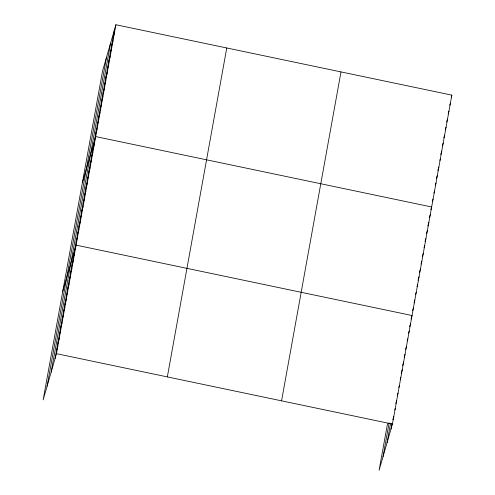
<?xml version="1.0" encoding="UTF-8"?>
<svg xmlns="http://www.w3.org/2000/svg" width="495" height="495" viewBox="0 0 495 495"><rect width="100%" height="100%" fill="white"/><g stroke="black" fill="none" stroke-linecap="round" stroke-linejoin="round"><path stroke-width="0.74" d="M47.075 386.249L106.499 57.321M51.121 372.228L110.552 43.3M55.05 358.615L114.475 29.688M115.904 24.75L102.57 70.934L43.145 399.861L56.473 353.678L115.904 24.75L451.855 95.139L392.43 424.067L379.096 470.25L387.505 423.732M167.341 376.905L226.766 47.978M281.562 400.839L340.993 71.911M383.025 456.637L389.138 422.804M387.071 442.617L390.512 423.584M391 429.004L392.021 423.367M113.033 37.676L114.456 32.738M111.592 45.664L113.015 40.726M110.15 53.652L111.573 48.714M108.702 61.64L110.131 56.702M107.26 69.628L108.683 64.69M105.819 77.616L107.242 72.678M104.377 85.604L105.8 80.666M102.929 93.592L104.358 88.654M101.487 101.58L102.91 96.643M100.046 109.568L101.469 104.631M98.604 117.556L100.027 112.619M97.156 125.544L98.585 120.607M95.714 133.532L97.138 128.595M82.368 182.766L95.696 136.583L431.652 206.978L430.836 209.8M92.868 149.273L94.298 144.336M91.47 157.026L92.893 152.089M90.071 164.786L91.495 159.848M88.667 172.538L90.096 167.601M87.269 180.291L88.692 175.354M85.864 188.044L87.293 183.107M84.466 195.797L85.889 190.86M83.067 203.55L84.49 198.613M81.663 211.303L83.092 206.365M80.264 219.056L81.687 214.118M78.86 226.809L80.289 221.871M77.461 234.562L78.884 229.624M76.063 242.315L77.486 237.377M62.754 291.314L76.088 245.13L412.038 315.519L411.023 319.046M73.26 257.821L74.683 252.883M71.862 265.574L73.285 260.636M70.457 273.327L71.88 268.389M69.059 281.08L70.482 276.142M67.654 288.833L69.083 283.895M66.256 296.585L67.679 291.648M64.857 304.338L66.281 299.401M63.453 312.098L64.876 307.16M62.054 319.85L63.478 314.913M60.65 327.603L62.079 322.666M59.252 335.356L60.675 330.419M57.853 343.109L59.276 338.172M56.449 350.862L57.872 345.925M451.242 97.255L451.855 95.139M449.8 105.243L450.413 103.127M448.154 113.937L448.971 111.115M446.713 121.925L447.523 119.103M445.271 129.913L446.082 127.091M443.823 137.907L444.64 135.085M442.382 145.895L443.198 143.074M440.736 154.589L441.75 151.062M439.9 160.46L440.309 159.05M437.846 170.565L438.867 167.038M436.404 178.553L437.221 175.731M435.371 185.13L435.977 183.014M433.923 193.118L434.536 191.002M432.482 201.106L433.094 198.99M429.437 217.553L430.248 214.731M427.829 226.011L428.849 222.484M426.43 233.764L427.445 230.237M425.032 241.517L425.842 238.695M424.036 247.859L424.648 245.743M422.433 256.317L423.244 253.496M421.028 264.07L421.845 261.249M419.426 272.528L420.441 269.002M418.028 280.281L419.042 276.755M417.031 286.624L417.644 284.507M415.633 294.377L416.239 292.26M414.024 302.835L414.841 300.013M412.626 310.588L413.436 307.766M409.619 326.805L410.64 323.278M408.629 333.147L409.235 331.031M407.224 340.9L407.837 338.784M405.622 349.359L406.438 346.537M404.217 357.112L405.034 354.29M402.614 365.57L403.635 362.043M401.216 373.323L402.231 369.796M400.22 379.665L400.832 377.549M398.821 387.418L399.434 385.302M397.219 395.876L398.029 393.055M395.814 403.629L396.631 400.808M394.824 409.971L395.227 408.561M392.807 419.84L393.828 416.314M56.473 353.678L392.43 424.067"/></g></svg>
